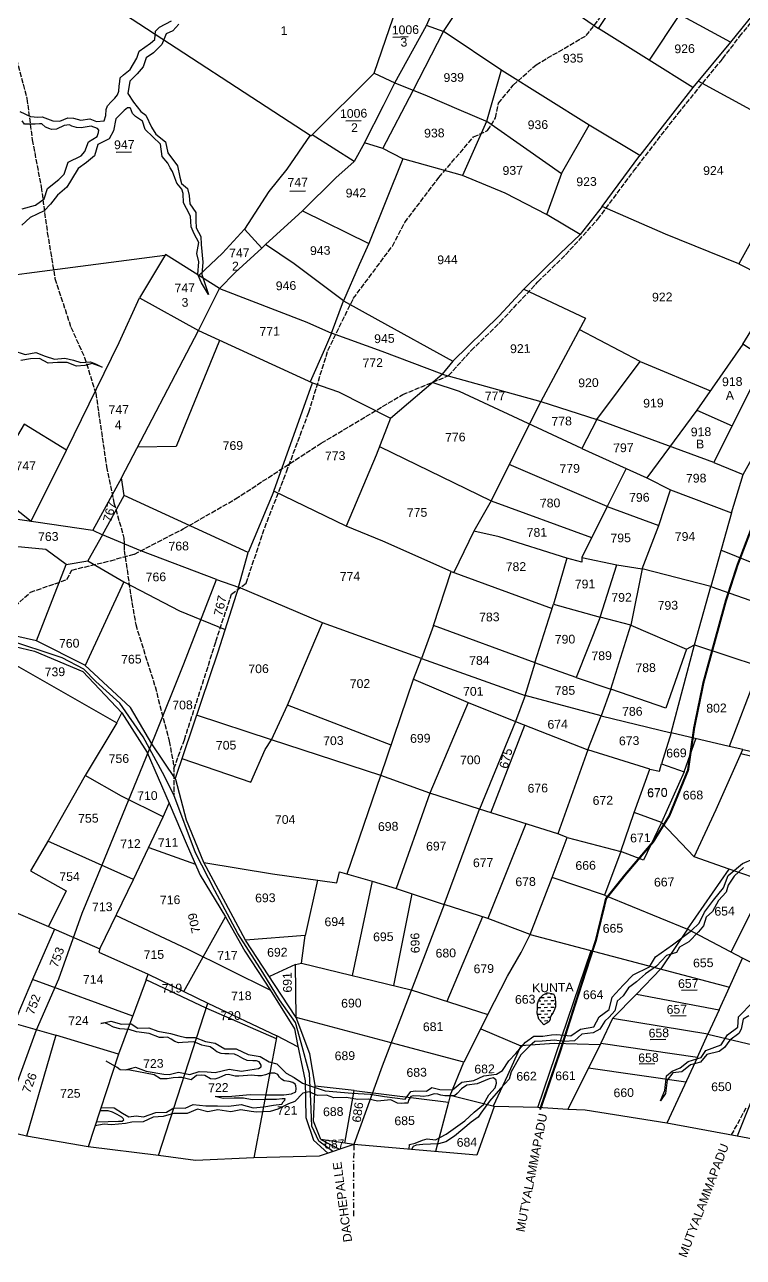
# Model space of a CAD drawing. Header units: millimetres. Extents: x 364796 to 377572, y 1836794 to 1850679.
# Drawn here: x 370534 to 372195, y 1838600 to 1841451 of the extents above; entities that cross this region are included whole.
import ezdxf

# ---------------------------------------------------------------- set-up
doc = ezdxf.new("R2010")
doc.units = ezdxf.units.MM
doc.linetypes.add('ACAD_ISO02W100', pattern=[15, 12, -3])
doc.linetypes.add('BORDER', pattern=[44.45, 12.7, -6.35, 12.7, -6.35, 0, -6.35])
doc.layers.add('BND', color=6, linetype='BORDER', lineweight=30)
for name, color, linetype in [('CARTTRCK', 31, 'ACAD_ISO02W100'), ('NALA', 4, 'Continuous'), ('ROAD', 1, 'Continuous'), ('ROADS', 50, 'Continuous'), ('SY.AREA', 7, 'Continuous'), ('TEXT', 7, 'Continuous'), ('WATER', 4, 'Continuous')]:
    doc.layers.add(name, color=color, linetype=linetype)
doc.styles.get("Standard").update_dxf_attribs({"font": 'arial.ttf', "height": 2.5})

msp = doc.modelspace()

# ---------------------------------------------------------------- hatches: boundary and pattern name
at = {"layer": 'WATER'}
h = msp.add_hatch(dxfattribs=at)
h.set_pattern_fill('DASH', color=256, scale=2.432025, angle=1.2909, style=0)
h.set_pattern_definition([(1.29095, (368861.6305, 1841909.4825), (7.545755, 7.893684), [7.72168, -7.72168])])
h.paths.add_polyline_path([(371758.6, 1839173), (371760.8, 1839179.3), (371760.6, 1839186.8), (371759.9, 1839201.7), (371755.8, 1839209.8), (371743.7, 1839211.8), (371740.4, 1839211.7), (371736.9, 1839209.7), (371732.4, 1839207), (371726.3, 1839201.3), (371721.3, 1839193.4), (371719.1, 1839186.1), (371718.7, 1839177), (371718, 1839164.6), (371722.2, 1839151), (371733.6, 1839137.9), (371739.4, 1839140.6), (371744.9, 1839145), (371748, 1839149.9), (371748.6, 1839154.8), (371752, 1839161.8), (371754.9, 1839166.7)])

# ---------------------------------------------------------------- linework, layer by layer
at = {"layer": 'BND', "linetype": 'ByBlock'}
msp.add_lwpolyline([(372496.9, 1838821.1), (372180.3, 1838880.8), (372018.3, 1838910.8), (371829, 1838940.3), (371789.3, 1838942.4), (371719.9, 1838946.8), (371618.9, 1838949.4), (371578.9, 1838836.8), (371294.2, 1838861), (371214.1, 1838834.4), (371063.7, 1838830), (370928.2, 1838824), (370842.8, 1838835.9), (370680, 1838856), (370538.1, 1838880.6), (370476.4, 1838895)], dxfattribs=at)
at = {"layer": 'BND'}
msp.add_lwpolyline([(371294.2, 1838861), (371293.5, 1838693.7)], dxfattribs=at)
at = {"layer": 'CARTTRCK'}
for points in [[(370499.9, 1840095.7), (370546.9, 1840138.2), (370631.3, 1840167.4), (370642.8, 1840189.4), (370731.8, 1840211), (370787.1, 1840226.4), (370900.3, 1840284.6), (371020.9, 1840353.8), (371219.3, 1840483.1), (371407.7, 1840595.2), (371513.6, 1840639), (371565.7, 1840696.9), (371632.6, 1840762.4), (371720, 1840855.9), (371784, 1840918.4), (371858.5, 1841000.7), (371941.1, 1841111.6), (372044, 1841245.2), (372147, 1841371.7), (372186.2, 1841422.8), (372304.4, 1841565.7)], [(370878.6, 1839730.4), (370902.7, 1839797.2), (370953.8, 1839954.7), (370975.6, 1840024.3), (371011.7, 1840133.6), (371045.5, 1840159), (371088.5, 1840287.3), (371138.8, 1840416.6), (371190.5, 1840554.5), (371234.6, 1840697.4), (371293.2, 1840817.3), (371383.8, 1840938.7), (371412.4, 1840993.2), (371491.1, 1841097.5), (371571.4, 1841191), (371603.8, 1841205.6), (371621.7, 1841234.9), (371628.9, 1841269.2), (371662.9, 1841310.8), (371715.8, 1841357.8), (371831.6, 1841425.2), (371862.8, 1841465.3)], [(370514.8, 1841370.6), (370538.7, 1841279.7), (370551.2, 1841184.1), (370571.8, 1841075.4), (370585.9, 1840970.2), (370603.6, 1840863.7), (370640.4, 1840750.9), (370671.9, 1840681), (370697.9, 1840598.7), (370722.9, 1840428.1), (370740, 1840344.8), (370763.1, 1840263.2), (370763.7, 1840234.9), (370779.2, 1840128.9), (370790.2, 1840063.6), (370835, 1839919.9), (370867.7, 1839794), (370878.6, 1839734), (370878.6, 1839669.7)], [(372167.6, 1838883.2), (372201.7, 1838946)]]:
    msp.add_lwpolyline(points, dxfattribs=at)
at = {"layer": 'NALA'}
for points in [[(370522.5, 1841249.9), (370547.2, 1841238), (370563.9, 1841236.9), (370573.7, 1841237.1), (370598.4, 1841227.8), (370615, 1841227.1), (370633, 1841234.8), (370646.5, 1841234.1), (370663.3, 1841229.8), (370684.5, 1841232.8), (370699.7, 1841226.4), (370717.3, 1841228.4), (370721.2, 1841240.4), (370721.9, 1841254.4), (370724.8, 1841262.8), (370733.5, 1841271.8), (370742.1, 1841280.3), (370748.2, 1841288.2), (370751.1, 1841296.6), (370752.4, 1841308.1), (370753.7, 1841319), (370754.6, 1841327.3), (370762.2, 1841334.7), (370777.5, 1841346.5), (370792.7, 1841373.1), (370798, 1841389.3), (370824.1, 1841407.6), (370834.8, 1841416.6), (370835.9, 1841435.3), (370845.6, 1841444.4), (370873.3, 1841459.5)], [(370889.8, 1841451.8), (370876.1, 1841435.9), (370860.7, 1841429.3), (370850.3, 1841404.7), (370831.5, 1841385.1), (370814.1, 1841373.8), (370807.3, 1841352.9), (370793.5, 1841336.6), (370776.7, 1841320.1), (370772.2, 1841291), (370785.1, 1841271.5), (370802.2, 1841249.6), (370813.3, 1841241), (370826.9, 1841213.8), (370837.1, 1841197.4), (370858.8, 1841179.3), (370864.6, 1841154.5), (370887.2, 1841124.4), (370892.4, 1841098.1), (370895.9, 1841083.1), (370910.2, 1841072), (370914.2, 1841055.5), (370915.7, 1841036.3), (370929.6, 1841016.4), (370929.5, 1840997.7), (370930.4, 1840981.1), (370940.7, 1840961.1), (370941.2, 1840941.9), (370945.8, 1840901.7), (370943.3, 1840873.1), (370958.9, 1840826.8), (370942.2, 1840853.9), (370933.9, 1840872.9), (370936.4, 1840902.5), (370931.8, 1840921.1), (370935.9, 1840946.6), (370925.6, 1840967.2), (370918.5, 1840983.1), (370916.8, 1841007.8), (370907.6, 1841025.3), (370900.6, 1841038.6), (370900.1, 1841059.9), (370896.7, 1841070.2), (370885, 1841084.4), (370880.6, 1841096.3), (370875.6, 1841110.7), (370870.2, 1841119.4), (370864.2, 1841130.2), (370851.4, 1841146), (370847.6, 1841173.9), (370830, 1841191), (370812.4, 1841208.2), (370805.8, 1841227.3), (370789.9, 1841238.3), (370783, 1841245.5), (370778.1, 1841257.8), (370776.5, 1841258.3), (370771.3, 1841258.2), (370763.6, 1841252.3), (370753.5, 1841241.7), (370744.3, 1841232.6), (370739.3, 1841205), (370728.8, 1841186.6), (370702.6, 1841173.1), (370695.4, 1841147.5), (370676.5, 1841131.5), (370657.1, 1841118.1), (370641.9, 1841092.4), (370630.9, 1841075), (370609.5, 1841056.4), (370593.3, 1841035.8), (370578.6, 1841019.9), (370546.3, 1841004.6), (370526.9, 1840986.6)], [(370528.1, 1841025), (370559, 1841033), (370578.5, 1841047.5), (370586.7, 1841071.5), (370612.2, 1841092.3), (370625, 1841104.6), (370634.2, 1841132.8), (370664.5, 1841147), (370672.6, 1841157), (370680.9, 1841180), (370700.9, 1841191.9), (370703.9, 1841201.1), (370704.8, 1841206.8), (370702.1, 1841210.4), (370687.5, 1841215.8), (370664.2, 1841212.1), (370653.2, 1841212.9), (370642.8, 1841215.8), (370637, 1841219.3), (370625.1, 1841217.5), (370607.1, 1841208.8), (370595.7, 1841208.5), (370591.5, 1841209.5), (370581.5, 1841213.9), (370573.1, 1841221), (370567.9, 1841220.9), (370558, 1841220.6), (370549.2, 1841220.4), (370538.3, 1841220.2), (370533.6, 1841220.6), (370528.2, 1841227.8)], [(370506.3, 1840697.3), (370534.6, 1840688), (370559.4, 1840692.2), (370580.9, 1840683.9), (370602.9, 1840677.1), (370626.7, 1840679.7), (370646.6, 1840675), (370663.8, 1840669.7), (370686.1, 1840670.7), (370697.7, 1840666.3), (370712.4, 1840658.3), (370689.3, 1840667.1), (370672.3, 1840662.6), (370653.6, 1840661.1), (370631.6, 1840669.5), (370609.3, 1840669), (370588, 1840668), (370568.1, 1840678.4), (370546.8, 1840677.9), (370525, 1840673.8)], [(370766.7, 1839033.5), (370789.5, 1839039.8), (370814.7, 1839030.5), (370855.3, 1839023.6), (370867.8, 1839023.4), (370889.5, 1839028.6), (370915.6, 1839022.9), (370936.7, 1839030.1), (370955.5, 1839029.5), (370973.7, 1839027.3), (371006.1, 1839035.4), (371034.8, 1839030.8), (371054.4, 1839033.9), (371074.1, 1839036.9), (371080.2, 1839040.7), (371080.1, 1839044.8), (371075.8, 1839052), (371069.5, 1839055), (371060.7, 1839054.8), (371048.2, 1839055.5), (371037.7, 1839060), (371027.2, 1839066.5), (371018.8, 1839069.9), (371005.8, 1839071.2), (370996.4, 1839071), (370988.1, 1839071.3), (370977.6, 1839075.7), (370970.2, 1839081.8), (370962.3, 1839087.3), (370949.8, 1839089.1), (370943.5, 1839090.5), (370932, 1839095.5), (370924.1, 1839098.4), (370911.7, 1839098.1), (370898.2, 1839096.8), (370889.4, 1839096.6), (370880.5, 1839099), (370872.6, 1839105), (370863.7, 1839109), (370854.8, 1839108.8), (370845.5, 1839108.6), (370821.6, 1839117.5), (370792.4, 1839121.5), (370775.1, 1839127.4), (370753.8, 1839129), (370739.2, 1839132.3), (370727.6, 1839138.8), (370718.7, 1839142.7), (370709.9, 1839141), (370732.6, 1839146.7), (370757.7, 1839139.4), (370779.5, 1839139.9), (370795.3, 1839130.4), (370820.8, 1839131), (370841.2, 1839123.2), (370870.4, 1839118.1), (370889.8, 1839112.8), (370906.5, 1839108.5), (370927.8, 1839108.5), (370951.9, 1839099.2), (370973.8, 1839095.5), (370996.4, 1839082.5), (371022.4, 1839082.6), (371050.6, 1839069.6), (371077.7, 1839064.5), (371098.8, 1839052), (371116.5, 1839047.7), (371137.8, 1839026.4), (371156.7, 1839015.9), (371176.2, 1839002.8), (371198.2, 1838995.6), (371228, 1838985.3), (371290.5, 1838980), (371332.6, 1838977.8), (371365, 1838972.3), (371413.3, 1838966), (371425.9, 1838983.4), (371437.3, 1838985.2), (371462.2, 1838984.8), (371475, 1838993.3), (371493.3, 1838988.6), (371522.9, 1838987.7), (371544.3, 1839005.3), (371571.8, 1839009), (371594.9, 1839019.9), (371623.9, 1839023.7), (371638.3, 1839032.3), (371652.8, 1839055), (371669.1, 1839071.9), (371691.3, 1839097.9), (371710.3, 1839111.3), (371731.5, 1839111.7), (371751.2, 1839114.8), (371763.1, 1839115.6), (371795.8, 1839112.5), (371818.3, 1839128.1), (371849.4, 1839132.9), (371861.8, 1839156.1), (371884.8, 1839173.7), (371891.4, 1839201.9), (371916.8, 1839229.9), (371940.1, 1839253.8), (371978.2, 1839272.3), (371991.7, 1839294.9), (372031, 1839322.8), (372074.7, 1839355.9), (372093.1, 1839372.9), (372104.9, 1839398.6), (372126.1, 1839426.1), (372148.9, 1839454.6), (372159.7, 1839483.4), (372192.8, 1839511.2), (372218, 1839522.1)], [(372195.2, 1839501.4), (372173.8, 1839481.7), (372159.7, 1839461.2), (372155.4, 1839444.5), (372137.7, 1839425.4), (372123.2, 1839399.6), (372108.9, 1839386.9), (372102.6, 1839366.5), (372091.5, 1839353.3), (372069, 1839330), (372047.5, 1839317.6), (372040.5, 1839305), (372017.3, 1839298.3), (371994, 1839273.3), (371968.9, 1839255.7), (371948, 1839237), (371929.1, 1839223.6), (371917.1, 1839205.2), (371903.3, 1839192.9), (371897.6, 1839170), (371884.6, 1839155.9), (371875, 1839146.3), (371863.4, 1839127.9), (371848, 1839119.7), (371821.6, 1839116), (371804.8, 1839100.6), (371781, 1839099), (371758.6, 1839102.2), (371730, 1839100), (371712.9, 1839099.6), (371701.7, 1839090), (371680.4, 1839068.7), (371657.9, 1839029.3), (371653.6, 1839012.1), (371633.8, 1838990.4), (371608.3, 1838961.4), (371588.1, 1838933.4), (371581.6, 1838924.5), (371565.7, 1838913.2), (371527, 1838880.2), (371507, 1838867.3), (371490.5, 1838862.7), (371471.8, 1838862.3), (371453.7, 1838860.9), (371438.6, 1838860), (371431.4, 1838856.7), (371427.5, 1838849.7)], [(372207.2, 1839158.7), (372194.4, 1839150.6), (372189.7, 1839127.6), (372184.7, 1839118.2), (372163.8, 1839102.7), (372151.2, 1839085.3), (372138.6, 1839076.3), (372110.8, 1839068.9), (372096.1, 1839051.4), (372072.8, 1839045.7), (372052.4, 1839029.2), (372032.2, 1839027.2), (372019.1, 1839009.8), (372014.6, 1838979), (372003, 1838962.2), (372013.4, 1838985.8), (372017.3, 1839020.1), (372030.1, 1839030.8), (372048.6, 1839038.4), (372067.5, 1839052.9), (372097.4, 1839062.4), (372108.5, 1839078.2), (372143.5, 1839092), (372158, 1839114.6), (372182, 1839132.8), (372183.7, 1839156.1), (372216.7, 1839190)], [(370710.2, 1838947.1), (370740.7, 1838945.6), (370759.7, 1838933.6), (370774.4, 1838925.1), (370791, 1838927.5), (370808.2, 1838924.8), (370836.5, 1838934.8), (370861.5, 1838935.8), (370878.4, 1838945.6), (370904.4, 1838945.1), (370923.4, 1838953.9), (370952.5, 1838950.4), (370979.4, 1838950.5), (371005.9, 1838949.5), (371033.9, 1838953.8), (371062.1, 1838945.6), (371086.5, 1838948.2), (371108.7, 1838952.4), (371128.4, 1838954.4), (371131.4, 1838959.6), (371135, 1838963.4), (371135.4, 1838966.5), (371128.6, 1838966.8), (371115.7, 1838965.5), (371089.7, 1838964.9), (371059.6, 1838964.2), (371039.3, 1838968.5), (371017.5, 1838968), (370992.5, 1838967.4), (370974.2, 1838972.2), (371012.1, 1838973), (371054.6, 1838977.1), (371092.6, 1838976.4), (371132.6, 1838975.8), (371150.7, 1838978.2), (371160.5, 1838982.6), (371160.8, 1838990.4), (371160.7, 1838997.1), (371159, 1839000.7), (371153.3, 1839004.2), (371144.9, 1839007.2), (371133.4, 1839008.5), (371127.6, 1839012), (371122.3, 1839017), (371118.5, 1839023.2), (371112.2, 1839026.2), (371100.3, 1839025.9), (371090.5, 1839022.6), (371080.7, 1839020.3), (371072.9, 1839020.1), (371064.6, 1839020.9), (371057.8, 1839021.3), (371048.5, 1839021.1), (371028.8, 1839019.1), (371020.5, 1839018.9), (371004.8, 1839022.7), (370997.5, 1839022.5), (370982.6, 1839015.4), (370972.8, 1839012.6), (370962.9, 1839013.4), (370949.8, 1839020.9), (370942.5, 1839021.8), (370930.6, 1839020.5), (370918.3, 1839010.4), (370896.9, 1839016.1), (370889.1, 1839015.9), (370876.6, 1839015.7), (370862.7, 1839013.3), (370855.9, 1839013.1), (370847.6, 1839013.4), (370832.9, 1839021.9), (370776.7, 1839033.3), (370754.3, 1839033.8), (370747.5, 1839039.4), (370722.2, 1839053.9)], [(371422, 1838850.1), (371423.5, 1838861.2), (371436.5, 1838864.1), (371453.4, 1838871.2), (371464.3, 1838874.1), (371483.6, 1838871.9), (371507.7, 1838884.9), (371551.1, 1838916), (371572.5, 1838935.7), (371594.4, 1838953.3), (371606.9, 1838975.9), (371621.1, 1838992.3), (371624, 1839002.8), (371623.8, 1839010), (371617.5, 1839015.1), (371607.1, 1839012.8), (371579.9, 1839001.2), (371556, 1838998.1), (371543.7, 1838990), (371533.1, 1838979.4), (371527, 1838973.6), (371516.6, 1838973.9), (371505.2, 1838973.6), (371495.8, 1838975), (371488.4, 1838977.9), (371480.1, 1838978.7), (371466.2, 1838973.8), (371454.8, 1838972.5), (371447.5, 1838973.3), (371432.4, 1838974), (371426.2, 1838971.8), (371421.2, 1838963.4), (371419.3, 1838957.1), (371411.5, 1838956.4), (371403.7, 1838956.3), (371395.4, 1838957.1), (371379.7, 1838964.5), (371349.3, 1838961.3), (371328.9, 1838966), (371303.5, 1838965.5), (371276.9, 1838969.5), (371248.4, 1838968.9), (371231.6, 1838975.3), (371210.3, 1838974.8), (371190.9, 1838983.2), (371176.4, 1838980.2), (371158.2, 1838960.6), (371143.7, 1838955.1), (371119.1, 1838942.6), (371101, 1838937.5), (371069.5, 1838935.8), (371057, 1838937.6), (371033, 1838941.7), (371009.8, 1838936.6), (370980, 1838941.6), (370956.8, 1838936.4), (370933.3, 1838943.1), (370909.1, 1838933.2), (370877.4, 1838932.5), (370853.6, 1838926.3), (370830.8, 1838924.7), (370807.7, 1838913.3), (370781.2, 1838912.7), (370766.8, 1838909.8), (370734.3, 1838906.5), (370717.7, 1838908.2), (370696, 1838904.3)], [(370699.2, 1838913.7), (370726.4, 1838914.6), (370750.2, 1838915.2), (370759.1, 1838915.4), (370762.6, 1838918.6), (370761.5, 1838921.1), (370758.3, 1838924.7), (370747.3, 1838930.2), (370736.3, 1838936.1), (370726.8, 1838939), (370719.6, 1838939.4), (370707.6, 1838939.3)]]:
    msp.add_lwpolyline(points, dxfattribs=at)
at = {"layer": 'ROAD'}
msp.add_lwpolyline([(371245.6, 1838844.9), (371213.7, 1838868.8), (371197.2, 1838903.2), (371195, 1838961.2), (371192.1, 1839025.4), (371173.1, 1839096.5), (371159.6, 1839143.6), (371122.7, 1839195.9), (371084, 1839258.9), (371026.6, 1839349.3), (370973.4, 1839448.6), (370928.3, 1839535.4), (370878.6, 1839669.7), (370851.9, 1839721.5), (370807.7, 1839804), (370753.4, 1839881.4), (370698.4, 1839931.9), (370670.1, 1839960.4), (370620.6, 1839986.2), (370490.4, 1840029.5)], dxfattribs=at)
at = {"layer": 'ROADS', "color": 40, "const_width": 5}
msp.add_lwpolyline([(372217.1, 1840294.8), (372181, 1840200.1), (372154.6, 1840118.9), (372102.9, 1839930.6), (372081.1, 1839824.7), (372067.1, 1839727.1), (372023.8, 1839621.4), (371986.8, 1839561.5), (371921.9, 1839485.1), (371877.5, 1839429.7), (371854.1, 1839333.8), (371807.5, 1839190), (371771.1, 1839075.8), (371725, 1838941.9)], dxfattribs=at)
at = {"layer": 'SY.AREA'}
for points in [[(372167.2, 1841667.7), (372075.5, 1841531.3), (372047.2, 1841474.2), (371977.3, 1841368.1), (371859.9, 1841441.3)], [(371361.7, 1841163.9), (371431.9, 1841298.6), (371501.4, 1841434.5), (371536, 1841485.4), (371613.7, 1841605.9)], [(371753.6, 1841515.7), (371859.9, 1841441.3), (371970, 1841608.5), (371964.5, 1841610.7)], [(370746.6, 1841486.7), (371195.9, 1841193.7), (371341.7, 1841338.6), (371403.4, 1841518.5)], [(372078.1, 1841305), (371955.7, 1841147.7), (371838.4, 1841218.2), (371636.9, 1841344.3), (371503.3, 1841433.8), (371462.2, 1841448.6), (371479, 1841484.6)], [(372233.8, 1841495.1), (372165.3, 1841410.3), (372047.2, 1841474.2)], [(371318.8, 1841177.5), (371363.1, 1841263.7), (371389.4, 1841315.8), (371462.2, 1841448.6)], [(372165.3, 1841410.3), (372078.1, 1841305), (371977.3, 1841368.1)], [(372729.6, 1841404.3), (372648.3, 1841236.4), (372482.8, 1840937), (372403.5, 1840783), (372319, 1840630.1), (372194, 1840711.9), (372278.7, 1840850), (372478.8, 1840747.6), (372546, 1840677.5), (372631.2, 1840747), (372507.7, 1840854.1), (372467.9, 1840753.2)], [(371341.7, 1841338.6), (371389.4, 1841315.8), (371464, 1841285.6), (371537.2, 1841254), (371604.4, 1841225.6), (371694.3, 1841162.5), (371774.3, 1841106.1), (371740.2, 1841011)], [(371635.2, 1841345.4), (371601.3, 1841226.9), (371545.4, 1841101.5)], [(372370.9, 1841176.9), (372367.7, 1841168.5), (372090.5, 1841319.9)], [(371774.3, 1841106.1), (371838.4, 1841218.2)], [(371193.7, 1841195.1), (371139.5, 1841116.4), (371098.1, 1841064.9), (371041.4, 1840977.5)], [(371408.1, 1841140.3), (371361.7, 1841163.9), (371318.8, 1841177.5), (371295.5, 1841133.9), (371198, 1841195.8)], [(372339.7, 1841183.8), (372288.2, 1841084.7), (372184.2, 1840897.7), (372278.7, 1840850)], [(371175.5, 1841019.7), (371253.1, 1841096.4), (371295.5, 1841133.9)], [(371523.6, 1840672.1), (371630.4, 1840777.5), (371687.1, 1840839.1), (371771.1, 1840921.4), (371817.4, 1840965), (371741.2, 1841010.5), (371644.1, 1841060.6), (371545.4, 1841101.5), (371408.1, 1841140.3), (371328.9, 1840944.7)], [(372184.2, 1840897.7), (372015.2, 1840965.8), (371868.8, 1841030.3), (371955.7, 1841147.7)], [(371090.1, 1840942), (371175.5, 1841019.7), (371328.9, 1840944.7), (371306.8, 1840895), (371270.7, 1840811.8), (371350.2, 1840768.4), (371523.6, 1840672.1), (371498.4, 1840642.3), (371360.1, 1840695), (371243.1, 1840737.4), (371226.3, 1840699.3), (371193.9, 1840624.4)], [(371868.8, 1841030.3), (371817.4, 1840965)], [(370936, 1840870.7), (370990.9, 1840921.9), (371041.4, 1840977.5), (371081.6, 1840933.8), (371020.4, 1840877.3), (370984.3, 1840840.4), (371186, 1840762.7), (371243.1, 1840737.4), (371270.7, 1840811.8), (371156.3, 1840897.6), (371090.1, 1840942), (371081.6, 1840933.8)], [(370857.8, 1840916.7), (370538.8, 1840874.9), (370237.5, 1840835.4)], [(370630.1, 1840467), (370752.4, 1840715.8), (370798.8, 1840819.1), (370935.2, 1840743), (370984.3, 1840840.4), (370859.2, 1840918.9), (370798.8, 1840819.1)], [(371687.1, 1840839.1), (371829.7, 1840771.9), (371726.9, 1840579.1), (371653.9, 1840433.4), (371612.1, 1840349.5), (371844.2, 1840264.5)], [(370757.8, 1840402.4), (370935.2, 1840743), (371198.9, 1840622.1)], [(371498.4, 1840642.3), (371726.9, 1840579.1), (371856.5, 1840537.6), (371956.3, 1840671.6), (371815.5, 1840745.3)], [(370984.3, 1840720.5), (370883.8, 1840475.5), (370795, 1840473.9)], [(372194, 1840711.9), (372087.5, 1840559.3), (372169, 1840523.3)], [(372246, 1840677.9), (372126.5, 1840438.2), (372194.8, 1840410.5), (372292.7, 1840588.1)], [(371956.3, 1840671.6), (372118.6, 1840603.8)], [(371109.3, 1840372.2), (371198.9, 1840622.1), (371259.4, 1840601.2), (371379, 1840540.5), (371345.8, 1840455)], [(371379, 1840540.5), (371498.4, 1840642.3)], [(371821.7, 1840470.2), (371538.5, 1840602.5), (371475.5, 1840622.8)], [(372126.5, 1840438.2), (371856.5, 1840537.6), (371821.7, 1840470.2), (371971.6, 1840403)], [(372087.5, 1840559.3), (371971.6, 1840403), (372026.7, 1840375), (372167.2, 1840321.7), (372194.8, 1840410.5)], [(370288.3, 1840142.7), (370315.9, 1840174.5), (370295.5, 1840240.6), (370300.8, 1840295.8), (370318.1, 1840344.4), (370354.7, 1840389.3), (370447, 1840382.3), (370549, 1840302.4), (370630.1, 1840467), (370532.5, 1840526.6), (370447, 1840382.3)], [(371345.8, 1840455), (371276.5, 1840291.2)], [(371353.6, 1840475), (371612.1, 1840349.5), (371572.1, 1840279.5)], [(371880.2, 1840336.4), (371653.9, 1840433.4)], [(371923.8, 1840424.5), (371880.2, 1840336.4), (371999.3, 1840292.7), (372026.7, 1840375)], [(371103.8, 1839797), (371141.5, 1839876.8), (371222.1, 1840067.2), (371027.6, 1840150.1), (371050.6, 1840229.8), (370763.6, 1840362.2), (370757.8, 1840402.4), (370691.4, 1840281.7), (370713.8, 1840270.7), (370763.6, 1840362.2)], [(371519.4, 1840185.9), (371361.8, 1840256), (371276.5, 1840291.2), (371109.3, 1840372.2), (371050.6, 1840229.8)], [(371880.2, 1840336.4), (371821.2, 1840218.7), (371902.3, 1840201.3), (371961, 1840192.6), (371934.7, 1840061.9), (371863.7, 1840080.5), (371902.3, 1840201.3)], [(370510.1, 1840243.8), (370473.4, 1840266.8), (370496.3, 1840310), (370691.4, 1840281.7)], [(372167.2, 1840321.7), (372119.4, 1840151.8), (371961, 1840192.6), (371999.3, 1840292.7)], [(371786.9, 1840216.9), (371630.7, 1840266.3), (371572.1, 1840279.5), (371525.5, 1840183.6)], [(370977.1, 1840167.8), (370801.9, 1840234.1), (370713.8, 1840270.7), (370679.8, 1840210.8), (370763.2, 1840162.6), (370891.4, 1840094.8), (370996.7, 1840052.3)], [(370629.9, 1840202), (370582.6, 1840237.2), (370510.1, 1840243.8), (370413.6, 1840076.8)], [(371808.3, 1839941.1), (371888.8, 1839914.4), (371866, 1839852.4), (372028.3, 1839812.7), (372082.3, 1840016.5), (372119.4, 1840151.8), (372341.3, 1840073.8), (372359.9, 1840147.8), (372143, 1840235.6)], [(370560.6, 1840025.7), (370629.9, 1840202), (370679.8, 1840210.8)], [(371821.2, 1840218.7), (371821.4, 1840207.6), (371786.9, 1840216.9), (371756, 1840110.3), (371863.7, 1840080.5), (371808.3, 1839941.1), (371712.6, 1839975.3), (371756, 1840110.3)], [(370476.4, 1838895), (370561.1, 1839126.7), (370612.5, 1839243.9), (370666.8, 1839395.8), (370712.9, 1839508.1), (370834.6, 1839805.5), (370901.6, 1839972.6), (370977.1, 1840167.8), (371027.6, 1840150.1), (370980, 1839999.4), (370881.5, 1839707.8)], [(371478.3, 1840061.1), (371519.4, 1840185.9), (371752.9, 1840100.6)], [(370763.2, 1840162.6), (370673.8, 1839968.8)], [(370403.5, 1840064.5), (370464.8, 1840023.7), (370556.4, 1840001.6), (370667.7, 1839955.2), (370758.2, 1839859.1), (370816.6, 1839767.6), (370867.7, 1839650.8), (370909, 1839552.9), (370939.6, 1839483.7), (370998.2, 1839387.8), (371042.2, 1839308), (371101.2, 1839218.9), (371157.2, 1839128.6), (371164.3, 1839092.3), (371181.7, 1839008.5), (371183.6, 1838923.7), (371201.5, 1838871.5), (371234.4, 1838841.2)], [(371432.7, 1839936.8), (371450.8, 1839984.8), (371222.1, 1840067.2)], [(371978.5, 1839729.3), (371835.2, 1839773.5), (371866, 1839852.4), (371690.9, 1839899.5), (371713.6, 1839974.9), (371478.3, 1840061.1), (371450.8, 1839984.8), (371690.9, 1839899.5), (371668, 1839839.5), (371835.2, 1839773.5), (371765.7, 1839579.3), (371584.7, 1839636.7), (371469.9, 1839673.4), (371356.9, 1839714.2), (371432.7, 1839936.8), (371559, 1839883.1), (371668, 1839839.5), (371584.7, 1839636.7)], [(371934.7, 1840061.9), (372063.1, 1840006.3), (372015.9, 1839869.9), (371888.8, 1839914.4), (371934.7, 1840061.9)], [(371692.4, 1839602.5), (371604.6, 1839383.7), (371502.9, 1839415.8), (371455.2, 1839291.6), (371359.7, 1839042), (371294.2, 1838861), (371218.1, 1838872.9), (371201, 1838914.9), (371205.2, 1838998.6), (371192.5, 1839070.9), (371161.3, 1839154.9), (371111.2, 1839231.4), (371043.8, 1839333.6), (370948, 1839512.9), (370907.3, 1839611.3), (370883, 1839705.5), (370827.6, 1839788), (370778.3, 1839871.6), (370672.8, 1839969.7), (370560.6, 1840025.7), (370471.3, 1840045.9)], [(370454.9, 1840002.3), (370746.7, 1839836), (370758.2, 1839859.1)], [(372063.1, 1840006.3), (372082.3, 1840016.5), (372231.7, 1839967.5), (372224.2, 1839945.1), (372162.2, 1839781.4), (372028.3, 1839812.7), (372005.5, 1839741), (372058.3, 1839723), (372085.2, 1839799.4)], [(371559, 1839883.1), (371469.9, 1839673.4), (371392.1, 1839452.9), (371502.9, 1839415.8), (371584.7, 1839636.7)], [(370896.9, 1839753.5), (371056.7, 1839699), (371089.5, 1839774.5), (371103.8, 1839797), (370930.9, 1839854)], [(371380.7, 1839784.2), (371141.5, 1839876.8)], [(370746.7, 1839836), (370673.7, 1839714.7), (370588.7, 1839565), (370547.1, 1839494.1), (370629.6, 1839447.9), (370589, 1839365), (370707.4, 1839314), (370705.2, 1839305.8), (370819, 1839255.4)], [(371610.9, 1839628.4), (371689.5, 1839831)], [(371279, 1839486.7), (371356.9, 1839714.2), (371103.8, 1839797)], [(372081.3, 1839526.4), (372131.7, 1839635.5), (372193.4, 1839774.8), (372162.2, 1839781.4)], [(372193.4, 1839774.8), (372460.5, 1839716.9), (372423.2, 1839560.9), (372386.7, 1839439.1), (372247.6, 1839468.7), (372162, 1839497.8)], [(372456.8, 1839701.8), (372314, 1839734.3), (372189, 1839764.8)], [(372058.3, 1839723), (372005.5, 1839605.9), (371942.4, 1839628.7), (371978.5, 1839729.3), (372000.8, 1839724.8), (372005.5, 1839741)], [(370785.3, 1839473.6), (370853.8, 1839618.7), (370757.4, 1839666.5), (370673.7, 1839714.7)], [(370853.8, 1839618.7), (370867.7, 1839650.8)], [(371787.9, 1839571), (371911.3, 1839538.5), (371942.4, 1839628.7)], [(372005.5, 1839605.9), (371964.4, 1839518.7), (371911.3, 1839538.5), (371874, 1839437.4), (371753.3, 1839478.2)], [(371874, 1839437.4), (372066, 1839359), (372162, 1839497.8), (372081.3, 1839526.4), (372005.5, 1839605.9)], [(371702.3, 1839347.1), (371753.3, 1839478.2), (371787.9, 1839571), (371765.7, 1839579.3)], [(370707.4, 1839314), (370785.3, 1839473.6), (370587.2, 1839562.5)], [(370820.4, 1839547.9), (370928.2, 1839509.4)], [(370242.9, 1839513.1), (370589, 1839365)], [(370948, 1839512.9), (371106.1, 1839487.1), (371255.4, 1839466.4), (371261.3, 1839491.8), (371336.8, 1839469.9), (371392.1, 1839452.9)], [(371210.8, 1839472.6), (371182.3, 1839344.5)], [(371336.8, 1839469.9), (371291, 1839251.7)], [(372247.6, 1839468.7), (372166, 1839306.1)], [(371428.8, 1839440.6), (371385.9, 1839228.6)], [(371102.4, 1839217), (370910.1, 1839312.9), (370744.7, 1839390.4)], [(370901.7, 1839215.2), (370998.2, 1839387.8)], [(371592.1, 1839387.6), (371509.1, 1839192.2)], [(371604.6, 1839161.5), (371649.3, 1839250.1), (371681.6, 1839305.2), (371702.3, 1839347.1), (371604.6, 1839383.7)], [(370602.2, 1839359.3), (370551.7, 1839242.6)], [(371159.6, 1839277.1), (371173.2, 1839280.5), (371182.3, 1839344.5), (371043.8, 1839333.6)], [(371702.3, 1839347.1), (372162.6, 1839225), (372192.7, 1839291.9), (372066, 1839359), (372003.9, 1839267.1), (371947.5, 1839208.7), (372139.1, 1839172.8), (372162.6, 1839225)], [(371719.9, 1838946.8), (371842.7, 1839309.9)], [(371173.2, 1839280.5), (371427.3, 1839218.5), (371604.6, 1839161.5), (371549.1, 1839051.4)], [(371892.4, 1839152.4), (371865.8, 1839095.5), (372088.9, 1839063.3), (372113.1, 1839116.5), (372262.6, 1839080.9), (372330.7, 1839223.5), (372192.7, 1839291.9)], [(371115.6, 1839105.5), (370953.4, 1839176.4), (370814.4, 1839242.1), (370819, 1839255.4), (370957.2, 1839188.2)], [(371517.3, 1838974.5), (371549.1, 1839051.4), (371380.4, 1839095.9), (371161.3, 1839154.9), (371159.6, 1839277.1), (371099.3, 1839249.5)], [(370783.5, 1839158.3), (370551.7, 1839242.6), (370415.4, 1838922.3)], [(370814.4, 1839242.1), (370750.8, 1839069.8), (370680, 1838856)], [(370282.6, 1838976.7), (370372.6, 1839197.5), (370508.8, 1839141.9), (370605.8, 1839113.8)], [(372139.1, 1839172.8), (372113.1, 1839116.5), (371892.4, 1839152.4), (371947.5, 1839208.7)], [(370842.8, 1838835.9), (370957.2, 1839188.2), (371116.8, 1839112.1)], [(370750.8, 1839069.8), (370605.8, 1839113.8), (370538.1, 1838880.6)], [(371165.4, 1839087), (371116.8, 1839112.1), (371063.7, 1838830)], [(371587.9, 1839128.5), (371680.2, 1839089.3), (371649.5, 1839020.5), (371616.8, 1838950)], [(371863.8, 1839091.4), (371757.2, 1839094.6), (371680.2, 1839089.3)], [(371865.8, 1839095.5), (371789.3, 1838942.4)], [(372088.9, 1839063.3), (372018.3, 1838910.8)], [(372062.2, 1839005.5), (371837, 1839037.7)], [(372243.1, 1839036.6), (372180.3, 1838880.8)], [(371273.8, 1838864.2), (371295.6, 1838986.3), (371205.1, 1838996)], [(371295.6, 1838986.3), (371513, 1838959), (371483.4, 1838844.9)], [(371618.9, 1838949.4), (371517.3, 1838974.5), (371513, 1838959)], [(371218.1, 1838872.9), (371261.6, 1838850.2)]]:
    msp.add_lwpolyline(points, dxfattribs=at)
at = {"layer": 'TEXT'}
for p, q in [((371384.4, 1841422), (371420.4, 1841422.8)), ((371275.6, 1841227.8), (371311.6, 1841228.6)), ((370744.8, 1841155.9), (370780.9, 1841156.7)), ((371146.7, 1841065.5), (371182.7, 1841066.3)), ((372051.9, 1839218.2), (372088, 1839219)), ((372026.3, 1839158.9), (372062.3, 1839159.7)), ((371979.8, 1839104), (372015.8, 1839104.8)), ((371954.1, 1839047.8), (371990.1, 1839048.6))]:
    msp.add_line(p, q, dxfattribs=at)
at = {"layer": 'WATER'}
msp.add_lwpolyline([(371733.6, 1839137.9), (371722.2, 1839151), (371718, 1839164.6), (371718.7, 1839177), (371719.1, 1839186.1), (371721.3, 1839193.4), (371726.3, 1839201.3), (371732.4, 1839207), (371736.9, 1839209.7), (371740.4, 1839211.7), (371743.7, 1839211.8), (371755.8, 1839209.8), (371759.9, 1839201.7), (371760.6, 1839186.8), (371760.8, 1839179.3), (371758.6, 1839173), (371754.9, 1839166.7), (371752, 1839161.8), (371748.6, 1839154.8), (371748, 1839149.9), (371744.9, 1839145), (371739.4, 1839140.6)], close=True, dxfattribs=at)

# ---------------------------------------------------------------- texts
at = {"layer": 'TEXT'}
for s, height, rotation, p in [('1', 20.3, 1.2909, (371125.3, 1841426.3)), ('1006', 20.27, 1.2909, (371382.4, 1841427.8)), ('3', 20.3, 1.2909, (371402.5, 1841399.7)), ('926', 20.27, 1.2909, (372035.7, 1841384.3)), ('935', 20.27, 1.2909, (371777.9, 1841362.3)), ('939', 20.27, 1.2909, (371502, 1841317.8)), ('1006', 20.27, 1.2909, (371262.7, 1841234.5)), ('2', 20.3, 1.2909, (371288.3, 1841202)), ('936', 20.27, 1.2909, (371696.6, 1841208.6)), ('938', 20.27, 1.2909, (371457.2, 1841189.3)), ('947', 20.27, 1.2909, (370740.6, 1841162.5)), ('937', 20.27, 1.2909, (371638.4, 1841102.9)), ('924', 20.27, 1.2909, (372102.2, 1841102.7)), ('747', 20.27, 1.2909, (371141.5, 1841075.4)), ('923', 20.27, 1.2909, (371809, 1841076.9)), ('942', 20.27, 1.2909, (371275.9, 1841050.9)), ('747', 20.27, 1.2909, (371006.4, 1840912.2)), ('943', 20.27, 1.2909, (371193.4, 1840917.7)), ('944', 20.27, 1.2909, (371487.6, 1840896.5)), ('2', 20.3, 1.2909, (371013.2, 1840881.9)), ('747', 20.27, 1.2909, (370880.4, 1840831.4)), ('946', 20.27, 1.2909, (371114.3, 1840836.4)), ('3', 20.3, 1.2909, (370896.5, 1840798.1)), ('922', 20.27, 1.2909, (371984, 1840810.1)), ('771', 20.27, 1.2909, (371076.7, 1840730.9)), ('945', 20.27, 1.2909, (371341.7, 1840714.1)), ('921', 20.27, 1.2909, (371655.9, 1840690.9)), ('772', 20.27, 1.2909, (371314.8, 1840658.1)), ('920', 20.27, 1.2909, (371813.5, 1840611.9)), ('918', 20.27, 1.2909, (372145.8, 1840614.5)), ('777', 20.27, 1.2909, (371597.5, 1840581.4)), ('A', 20.3, 1.2909, (372154.4, 1840583)), ('747', 20.27, 1.2909, (370727.8, 1840549.9)), ('919', 20.27, 1.2909, (371963.6, 1840564.9)), ('4', 20.3, 1.2909, (370742.2, 1840514.9)), ('778', 20.27, 1.2909, (371751.5, 1840523.1)), ('776', 20.27, 1.2909, (371505.7, 1840486.1)), ('918', 20.27, 1.2909, (372073.6, 1840498.5)), ('769', 20.27, 1.2909, (370991.5, 1840466.6)), ('797', 20.27, 1.2909, (371894.1, 1840461.6)), ('B', 20.3, 1.2909, (372085.6, 1840470.5)), ('773', 20.27, 1.2909, (371228, 1840443)), ('747', 20.27, 1.2909, (370512.9, 1840419.9)), ('779', 20.27, 1.2909, (371770.1, 1840413.5)), ('798', 20.27, 1.2909, (372062.5, 1840391.2)), ('796', 20.27, 1.2909, (371931, 1840346.8)), ('767', 20.27, 75.0176, (370733.7, 1840298.9)), ('780', 20.27, 1.2909, (371724.8, 1840333.7)), ('775', 20.27, 1.2909, (371417.3, 1840311.8)), ('763', 20.27, 1.2909, (370564.8, 1840256.2)), ('781', 20.27, 1.2909, (371694.3, 1840265.8)), ('794', 20.27, 1.2909, (372036.7, 1840256.4)), ('768', 20.27, 1.2909, (370866.3, 1840234.2)), ('795', 20.27, 1.2909, (371887.9, 1840253)), ('782', 20.27, 1.2909, (371645.8, 1840186.5)), ('766', 20.27, 1.2909, (370813.6, 1840162.8)), ('774', 20.27, 1.2909, (371262.3, 1840164.3)), ('791', 20.27, 1.2909, (371805.5, 1840146.5)), ('792', 20.27, 1.2909, (371890, 1840115.5)), ('767', 20.27, 77.2435, (370990.2, 1840081.9)), ('793', 20.27, 1.2909, (371997, 1840097.1)), ('783', 20.27, 1.2909, (371584.3, 1840070.2)), ('760', 20.27, 1.2909, (370613.2, 1840009.3)), ('790', 20.27, 1.2909, (371759.2, 1840018.8)), ('765', 20.27, 1.2909, (370756.8, 1839972.6)), ('789', 20.27, 1.2909, (371843.9, 1839980.6)), ('739', 20.27, 1.2909, (370580.1, 1839943.4)), ('706', 20.27, 1.2909, (371050.9, 1839950.5)), ('784', 20.27, 1.2909, (371561.3, 1839969.8)), ('788', 20.27, 1.2909, (371945.6, 1839952.9)), ('702', 20.27, 1.2909, (371285.4, 1839916.2)), ('701', 20.27, 1.2909, (371547.2, 1839898.2)), ('785', 20.27, 1.2909, (371759.1, 1839900.2)), ('708', 20.27, 1.2909, (370875.1, 1839866.7)), ('802', 20.27, 1.2909, (372109.4, 1839859.6)), ('786', 20.27, 1.2909, (371914.8, 1839851.9)), ('674', 20.27, 1.2909, (371742.3, 1839822.3)), ('705', 20.27, 1.2909, (370975.9, 1839773.6)), ('703', 20.27, 1.2909, (371223.8, 1839784.2)), ('699', 20.27, 1.2909, (371424.7, 1839789.7)), ('673', 20.27, 1.2909, (371907.5, 1839784)), ('756', 20.27, 1.2909, (370728, 1839742.7)), ('675', 20.27, 75.3325, (371649.7, 1839728.7)), ('669', 20.27, 1.2909, (372016.8, 1839755.8)), ('700', 20.27, 1.2909, (371540.3, 1839739.7)), ('676', 20.27, 1.2909, (371696.3, 1839674.5)), ('670', 20.27, 1.2909, (371972.8, 1839664.5)), ('670', 20.27, 1.2909, (371972.8, 1839663.7)), ('668', 20.27, 1.2909, (372055, 1839658.4)), ('710', 20.27, 1.2909, (370793.9, 1839657)), ('672', 20.27, 1.2909, (371846.7, 1839646.3)), ('755', 20.27, 1.2909, (370657.4, 1839604.7)), ('704', 20.27, 1.2909, (371112.4, 1839601.9)), ('698', 20.27, 1.2909, (371350.5, 1839586)), ('712', 20.27, 1.2909, (370754.8, 1839545.9)), ('711', 20.27, 1.2909, (370841.8, 1839548.8)), ('671', 20.27, 1.2909, (371933.4, 1839559.5)), ('697', 20.27, 1.2909, (371461.7, 1839540.5)), ('677', 20.27, 1.2909, (371570, 1839502.3)), ('666', 20.27, 1.2909, (371806.9, 1839495.9)), ('754', 20.27, 1.2909, (370614, 1839470)), ('678', 20.27, 1.2909, (371668.1, 1839458.3)), ('667', 20.27, 1.2909, (371988.5, 1839457.4)), ('716', 20.27, 1.2909, (370846.5, 1839416.2)), ('693', 20.27, 1.2909, (371066.5, 1839420.8)), ('713', 20.27, 1.2909, (370689.6, 1839400)), ('709', 20.27, 102.4342, (370940.2, 1839352.2)), ('654', 20.27, 1.2909, (372128.1, 1839390.1)), ('694', 20.27, 1.2909, (371226.9, 1839365.8)), ('665', 20.27, 1.2909, (371870, 1839350.4)), ('695', 20.27, 1.2909, (371339.2, 1839330.9)), ('696', 20.27, 91.2909, (371446.7, 1839303.7)), ('753', 20.27, 69.4727, (370609.2, 1839268.6)), ('715', 20.27, 1.2909, (370808.9, 1839289.6)), ('717', 20.27, 1.2909, (370979, 1839287.7)), ('692', 20.27, 1.2909, (371094.3, 1839295)), ('680', 20.27, 1.2909, (371483.7, 1839293.2)), ('655', 20.27, 1.2909, (372078.8, 1839270.5)), ('714', 20.27, 1.2909, (370668.5, 1839232.4)), ('691', 20.27, 91.2909, (371151.4, 1839212.7)), ('679', 20.27, 1.2909, (371571.5, 1839257)), ('719', 20.27, 1.2909, (370850.7, 1839211.9)), ('KUNTA', 20.27, 1.2909, (371706.7, 1839212.9)), ('657', 20.27, 1.2909, (372044.1, 1839222.9)), ('752', 20.27, 69.4727, (370554.4, 1839159.5)), ('718', 20.27, 1.2909, (371011.1, 1839194.3)), ('690', 20.27, 1.2909, (371265.4, 1839177.4)), ('663', 20.27, 1.2909, (371667.2, 1839186.2)), ('664', 20.27, 1.2909, (371824.3, 1839196.9)), ('720', 20.27, 1.2909, (370986.3, 1839148.4)), ('657', 20.27, 1.2909, (372017.7, 1839163.2)), ('724', 20.27, 1.2909, (370634.6, 1839136.9)), ('681', 20.27, 1.2909, (371454.3, 1839122.9)), ('658', 20.27, 1.2909, (371976.1, 1839108.4)), ('723', 20.27, 1.2909, (370807.6, 1839037.8)), ('689', 20.27, 1.2909, (371250.4, 1839055.8)), ('658', 20.27, 1.2909, (371952.1, 1839051.1)), ('726', 20.27, 69.4727, (370545.9, 1838978.1)), ('683', 20.27, 1.2909, (371416.4, 1839017.3)), ('682', 20.27, 1.2909, (371573.3, 1839025.2)), ('662', 20.27, 1.2909, (371670.3, 1839008.4)), ('661', 20.27, 1.2909, (371760.2, 1839009.5)), ('722', 20.27, 1.2909, (370958, 1838982)), ('650', 20.27, 1.2909, (372120.7, 1838984.2)), ('725', 20.27, 1.2909, (370615.7, 1838968.6)), ('660', 20.27, 1.2909, (371895, 1838970.3)), ('721', 20.27, 1.2909, (371117.1, 1838929.2)), ('688', 20.27, 1.2909, (371223.5, 1838926.5)), ('686', 20.27, 81.8208, (371310, 1838910.9)), ('685', 20.27, 1.2909, (371388.5, 1838905.5)), ('MUTYALAMMAPADU', 20.267, 79.0039, (371688.7, 1838657.5)), ('687', 20.27, 1.2909, (371225.9, 1838851.6)), ('684', 20.27, 1.2909, (371532.5, 1838855.8)), ('MUTYALAMMAPADU', 20.267, 69.2454, (372063.1, 1838598.1)), ('DACHEPALLE', 20.27, 97.7293, (371290.7, 1838636.9))]:
    msp.add_text(s, height=height, rotation=rotation, dxfattribs=at).set_placement(p)

doc.saveas('drawing.dxf')
